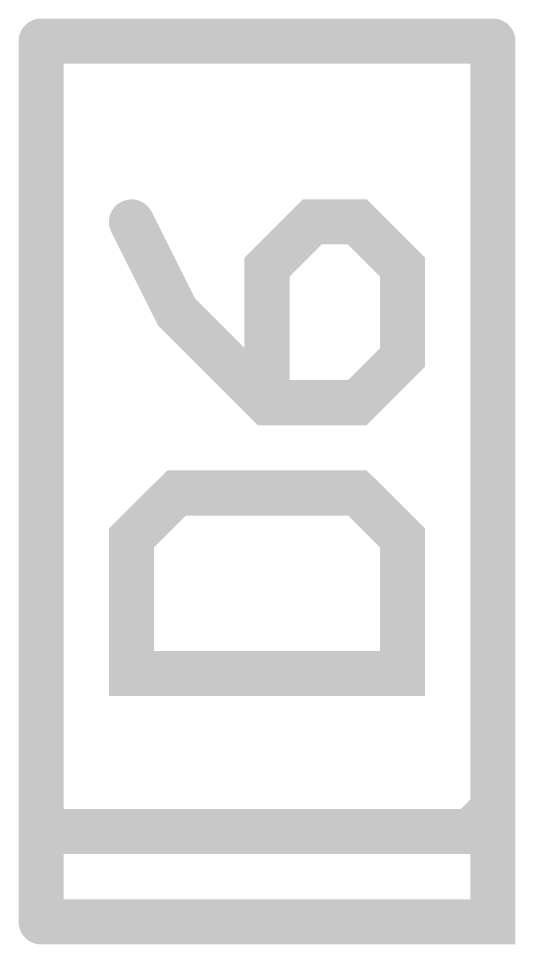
# Model space of a CAD drawing. Extents: x -4.2 to 14.8, y -3.5 to 8.8.
# Drawn here: x 0.008712 to 0.008822, y 0.0030135 to 0.0032185 of the extents above; entities that cross this region are included whole.
import ezdxf

# ---------------------------------------------------------------- set-up
doc = ezdxf.new("R2010")
doc.units = 0
doc.layers.add('2D_LINE_00', color=1, linetype='CONTINUOUS')

# ---------------------------------------------------------------- blocks, each defined once
blk = doc.blocks.new('SMOOTH_0$00001')
at = {"const_width": 0.00000499}
blk.add_lwpolyline([(-0.00000249, 0, 1), (0.00000249, 0, 1)], format="xyb", close=True, dxfattribs=at)
blk = doc.blocks.new('DRAWING_269')
at = {"layer": '2D_LINE_00', "const_width": 0.00001}
blk.add_lwpolyline([(0, 0), (0.0001, 0), (0.0001, 0.00019499)], dxfattribs=at)
at = {"layer": '2D_LINE_00'}
for p in [(0.0001, 0.00019499), (0, 0), (0.0001, 0)]:
    blk.add_blockref('SMOOTH_0$00001', p, dxfattribs=at)
blk = doc.blocks.new('DRAWING_270')
at = {"layer": '2D_LINE_00', "const_width": 0.00001}
blk.add_lwpolyline([(0, 0), (0.0001, 0)], dxfattribs=at)
at = {"layer": '2D_LINE_00'}
for p in [(0, 0), (0.0001, 0)]:
    blk.add_blockref('SMOOTH_0$00001', p, dxfattribs=at)
blk = doc.blocks.new('DRAWING_271')
at = {"layer": '2D_LINE_00', "const_width": 0.00001}
blk.add_lwpolyline([(0, 0), (0, 0.00019499)], dxfattribs=at)
at = {"layer": '2D_LINE_00'}
for p in [(0, 0.00019499), (0, 0)]:
    blk.add_blockref('SMOOTH_0$00001', p, dxfattribs=at)
blk = doc.blocks.new('DRAWING_272')
at = {"layer": '2D_LINE_00', "const_width": 0.00001}
blk.add_lwpolyline([(0, 0), (0.00009499, 0), (0.0001, 0.00000499)], dxfattribs=at)
at = {"layer": '2D_LINE_00'}
for p in [(0.0001, 0.00000499), (0, 0), (0.00009499, 0)]:
    blk.add_blockref('SMOOTH_0$00001', p, dxfattribs=at)
blk = doc.blocks.new('DRAWING_510')
at = {"layer": '2D_LINE_00', "const_width": 0.00001}
blk.add_lwpolyline([(0, 0), (0.00006, 0), (0.00006, 0.00003), (0.00005, 0.00003997), (0.00001, 0.00003997), (0, 0.00003), (0, 0)], dxfattribs=at)
at = {"layer": '2D_LINE_00'}
for p in [(0.00001, 0.00003997), (0.00005, 0.00003997), (0, 0.00003), (0.00006, 0.00003), (0, 0), (0, 0), (0.00006, 0)]:
    blk.add_blockref('SMOOTH_0$00001', p, dxfattribs=at)
blk = doc.blocks.new('DRAWING_511')
at = {"layer": '2D_LINE_00', "const_width": 0.00001}
blk.add_lwpolyline([(0, 0), (0.00001, -0.00002), (0.00003, -0.00004), (0.00005, -0.00004), (0.00006, -0.00003), (0.00006, -0.00001), (0.00005, 0), (0.00004, 0), (0.00003, -0.00001), (0.00003, -0.00004)], dxfattribs=at)
at = {"layer": '2D_LINE_00'}
for p in [(0, 0), (0.00004, 0), (0.00005, 0), (0.00003, -0.00001), (0.00006, -0.00001), (0.00001, -0.00002), (0.00006, -0.00003), (0.00003, -0.00004), (0.00003, -0.00004), (0.00005, -0.00004)]:
    blk.add_blockref('SMOOTH_0$00001', p, dxfattribs=at)

msp = doc.modelspace()

# ---------------------------------------------------------------- block references
for name, p in [('DRAWING_269', (0.00871701, 0.00301848)), ('DRAWING_270', (0.00871701, 0.00321346)), ('DRAWING_271', (0.00871701, 0.00301848)), ('DRAWING_511', (0.00873701, 0.00317344)), ('DRAWING_510', (0.00873701, 0.00307346)), ('DRAWING_272', (0.00871701, 0.00303848))]:
    msp.add_blockref(name, p)

doc.saveas('drawing.dxf')
